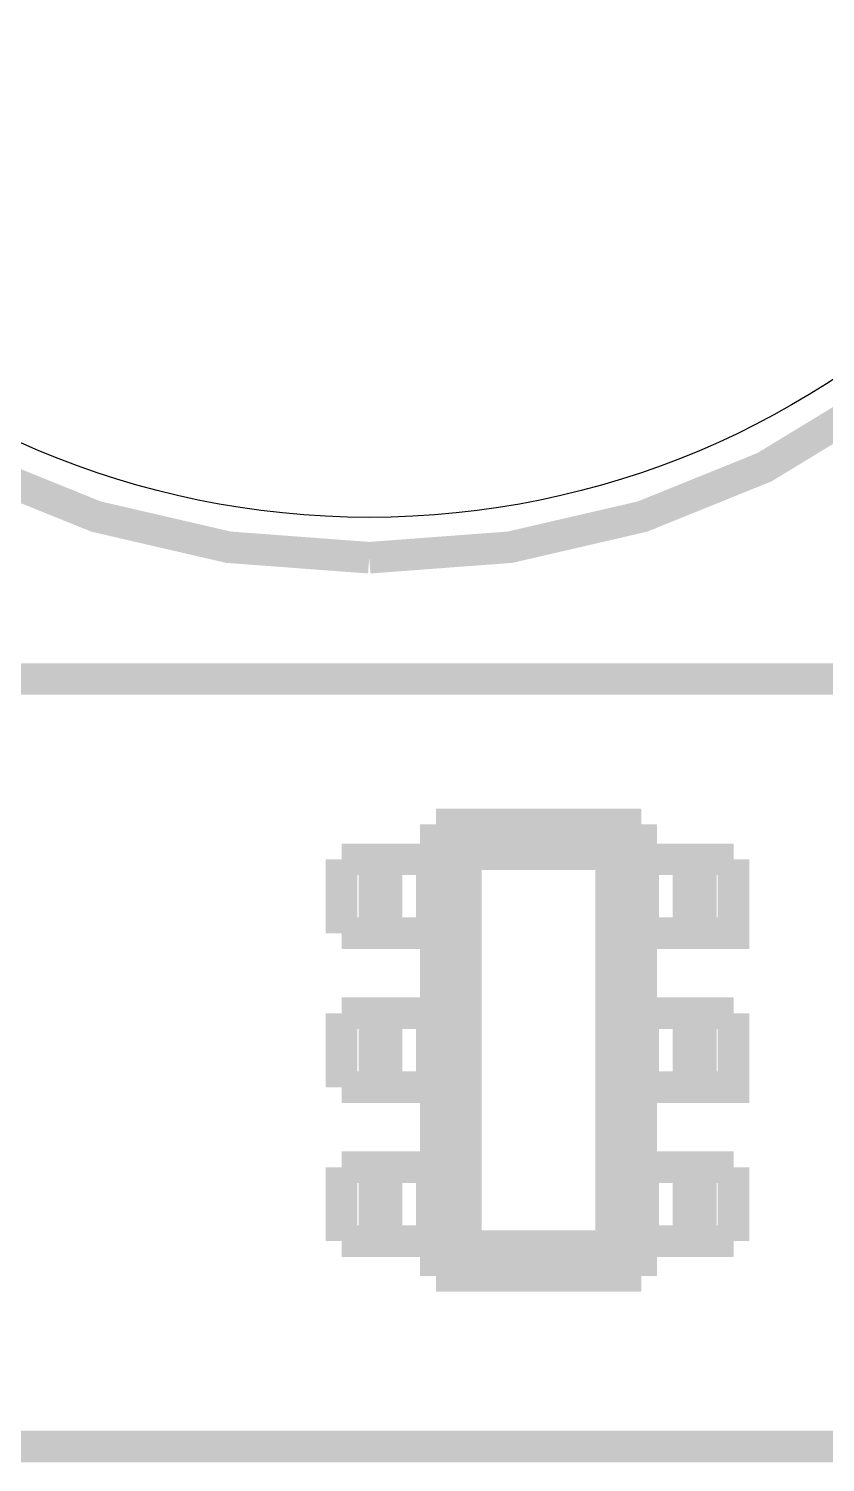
# Model space of a CAD drawing. Header units: millimetres. Extents: x 123.5 to 144.3, y 105.4 to 121.6.
# Drawn here: x 131.473 to 131.873, y 110.755 to 111.475 of the extents above; entities that cross this region are included whole.
import ezdxf

# ---------------------------------------------------------------- set-up
doc = ezdxf.new("R2010")
doc.units = ezdxf.units.MM
doc.layers.add('DESC', color=250, linetype='Continuous')

# ---------------------------------------------------------------- blocks, each defined once
blk = doc.blocks.new('CCRPBoard')
at = {"const_width": 0.008}
for points in [[(131.44143, 112.66533), (131.46917, 112.64845), (131.50009, 112.63594), (131.53365, 112.62817), (131.56931, 112.6255)], [(131.44143, 112.66533), (131.46917, 112.64845), (131.50009, 112.63594), (131.53365, 112.62817), (131.56931, 112.6255)], [(131.44143, 112.66533), (131.46917, 112.64845), (131.50009, 112.63594), (131.53365, 112.62817), (131.56931, 112.6255)], [(131.69718, 112.66533), (131.66944, 112.64845), (131.63852, 112.63594), (131.60496, 112.62817), (131.56931, 112.6255)], [(131.69718, 112.66533), (131.66944, 112.64845), (131.63852, 112.63594), (131.60496, 112.62817), (131.56931, 112.6255)], [(131.69718, 112.66533), (131.66944, 112.64845), (131.63852, 112.63594), (131.60496, 112.62817), (131.56931, 112.6255)], [(131.80474, 112.59479), (131.33387, 112.59479)], [(131.80474, 112.59479), (131.33387, 112.59479)], [(131.80474, 112.59479), (131.33387, 112.59479)], [(131.6382, 112.55792), (131.5862, 112.55792)], [(131.59377, 112.55035), (131.5862, 112.55792)], [(131.5862, 112.55792), (131.5862, 112.54908)], [(131.6382, 112.55792), (131.5862, 112.55792)], [(131.59377, 112.55035), (131.5862, 112.55792)], [(131.5862, 112.55792), (131.5862, 112.54908)], [(131.6382, 112.55792), (131.5862, 112.55792)], [(131.59377, 112.55035), (131.5862, 112.55792)], [(131.5862, 112.55792), (131.5862, 112.54908)], [(131.6382, 112.55792), (131.63062, 112.55035)], [(131.6382, 112.55792), (131.63062, 112.55035)], [(131.6382, 112.55792), (131.63062, 112.55035)], [(131.6382, 112.54908), (131.6382, 112.55792)], [(131.6382, 112.54908), (131.6382, 112.55792)], [(131.6382, 112.54908), (131.6382, 112.55792)], [(131.56228, 112.53036), (131.56228, 112.54908)], [(131.56228, 112.54908), (131.5706, 112.54908)], [(131.56228, 112.53036), (131.56228, 112.54908)], [(131.56228, 112.54908), (131.5706, 112.54908)], [(131.56228, 112.53036), (131.56228, 112.54908)], [(131.56228, 112.54908), (131.5706, 112.54908)], [(131.5706, 112.54908), (131.57372, 112.54908)], [(131.5706, 112.53036), (131.5706, 112.54908)], [(131.5706, 112.54908), (131.57372, 112.54908)], [(131.5706, 112.53036), (131.5706, 112.54908)], [(131.5706, 112.54908), (131.57372, 112.54908)], [(131.5706, 112.53036), (131.5706, 112.54908)], [(131.57372, 112.54908), (131.57372, 112.53036), (131.58516, 112.53036)], [(131.57372, 112.54908), (131.58516, 112.54908)], [(131.57372, 112.54908), (131.57372, 112.53036), (131.58516, 112.53036)], [(131.57372, 112.54908), (131.58516, 112.54908)], [(131.57372, 112.54908), (131.57372, 112.53036), (131.58516, 112.53036)], [(131.57372, 112.54908), (131.58516, 112.54908)], [(131.58516, 112.54908), (131.58657, 112.54908)], [(131.58516, 112.53036), (131.58516, 112.54908)], [(131.58516, 112.54908), (131.58657, 112.54908)], [(131.58516, 112.53036), (131.58516, 112.54908)], [(131.58516, 112.54908), (131.58657, 112.54908)], [(131.58516, 112.53036), (131.58516, 112.54908)], [(131.58657, 112.54908), (131.58657, 112.53036)], [(131.58657, 112.54908), (131.58657, 112.53036)], [(131.58657, 112.54908), (131.58657, 112.53036)], [(131.63062, 112.45109), (131.59377, 112.45109), (131.59377, 112.55035), (131.63062, 112.55035)], [(131.63062, 112.45109), (131.59377, 112.45109), (131.59377, 112.55035), (131.63062, 112.55035)], [(131.63062, 112.45109), (131.59377, 112.45109), (131.59377, 112.55035), (131.63062, 112.55035)], [(131.63062, 112.45109), (131.63062, 112.55035)], [(131.63062, 112.45109), (131.63062, 112.55035)], [(131.63062, 112.45109), (131.63062, 112.55035)], [(131.63782, 112.53036), (131.63782, 112.54908)], [(131.63872, 112.54908), (131.63782, 112.54908)], [(131.63782, 112.53036), (131.63782, 112.54908)], [(131.63872, 112.54908), (131.63782, 112.54908)], [(131.63782, 112.53036), (131.63782, 112.54908)], [(131.63872, 112.54908), (131.63782, 112.54908)], [(131.65016, 112.54908), (131.63872, 112.54908)], [(131.63872, 112.54908), (131.63872, 112.53036)], [(131.65016, 112.54908), (131.63872, 112.54908)], [(131.63872, 112.54908), (131.63872, 112.53036)], [(131.65016, 112.54908), (131.63872, 112.54908)], [(131.63872, 112.54908), (131.63872, 112.53036)], [(131.65016, 112.53036), (131.65016, 112.54908)], [(131.65328, 112.54908), (131.65016, 112.54908)], [(131.65016, 112.53036), (131.65016, 112.54908)], [(131.65328, 112.54908), (131.65016, 112.54908)], [(131.65016, 112.53036), (131.65016, 112.54908)], [(131.65328, 112.54908), (131.65016, 112.54908)], [(131.6616, 112.54908), (131.6616, 112.53036), (131.65328, 112.53036)], [(131.6616, 112.54908), (131.65328, 112.54908)], [(131.65328, 112.54908), (131.65328, 112.53036)], [(131.6616, 112.54908), (131.6616, 112.53036), (131.65328, 112.53036)], [(131.6616, 112.54908), (131.65328, 112.54908)], [(131.65328, 112.54908), (131.65328, 112.53036)], [(131.6616, 112.54908), (131.6616, 112.53036), (131.65328, 112.53036)], [(131.6616, 112.54908), (131.65328, 112.54908)], [(131.65328, 112.54908), (131.65328, 112.53036)], [(131.56228, 112.53036), (131.5706, 112.53036)], [(131.56228, 112.53036), (131.5706, 112.53036)], [(131.56228, 112.53036), (131.5706, 112.53036)], [(131.5706, 112.53036), (131.57372, 112.53036)], [(131.5706, 112.53036), (131.57372, 112.53036)], [(131.5706, 112.53036), (131.57372, 112.53036)], [(131.58516, 112.53036), (131.58657, 112.53036)], [(131.58516, 112.53036), (131.58657, 112.53036)], [(131.58516, 112.53036), (131.58657, 112.53036)], [(131.5862, 112.53036), (131.5862, 112.51008)], [(131.5862, 112.53036), (131.5862, 112.51008)], [(131.5862, 112.53036), (131.5862, 112.51008)], [(131.63872, 112.53036), (131.63782, 112.53036)], [(131.63872, 112.53036), (131.63782, 112.53036)], [(131.63872, 112.53036), (131.63782, 112.53036)], [(131.6382, 112.51008), (131.6382, 112.53036)], [(131.6382, 112.51008), (131.6382, 112.53036)], [(131.6382, 112.51008), (131.6382, 112.53036)], [(131.65016, 112.53036), (131.63872, 112.53036)], [(131.65016, 112.53036), (131.63872, 112.53036)], [(131.65016, 112.53036), (131.63872, 112.53036)], [(131.65328, 112.53036), (131.65016, 112.53036)], [(131.65328, 112.53036), (131.65016, 112.53036)], [(131.65328, 112.53036), (131.65016, 112.53036)], [(131.56228, 112.49136), (131.56228, 112.51008)], [(131.56228, 112.51008), (131.5706, 112.51008)], [(131.56228, 112.49136), (131.56228, 112.51008)], [(131.56228, 112.51008), (131.5706, 112.51008)], [(131.56228, 112.49136), (131.56228, 112.51008)], [(131.56228, 112.51008), (131.5706, 112.51008)], [(131.5706, 112.51008), (131.57372, 112.51008)], [(131.5706, 112.49136), (131.5706, 112.51008)], [(131.5706, 112.51008), (131.57372, 112.51008)], [(131.5706, 112.49136), (131.5706, 112.51008)], [(131.5706, 112.51008), (131.57372, 112.51008)], [(131.5706, 112.49136), (131.5706, 112.51008)], [(131.57372, 112.51008), (131.57372, 112.49136), (131.58516, 112.49136)], [(131.57372, 112.51008), (131.58516, 112.51008)], [(131.57372, 112.51008), (131.57372, 112.49136), (131.58516, 112.49136)], [(131.57372, 112.51008), (131.58516, 112.51008)], [(131.57372, 112.51008), (131.57372, 112.49136), (131.58516, 112.49136)], [(131.57372, 112.51008), (131.58516, 112.51008)], [(131.58516, 112.51008), (131.58657, 112.51008)], [(131.58516, 112.49136), (131.58516, 112.51008)], [(131.58516, 112.51008), (131.58657, 112.51008)], [(131.58516, 112.49136), (131.58516, 112.51008)], [(131.58516, 112.51008), (131.58657, 112.51008)], [(131.58516, 112.49136), (131.58516, 112.51008)], [(131.58657, 112.51008), (131.58657, 112.49136)], [(131.58657, 112.51008), (131.58657, 112.49136)], [(131.58657, 112.51008), (131.58657, 112.49136)], [(131.63782, 112.49136), (131.63782, 112.51008)], [(131.63872, 112.51008), (131.63782, 112.51008)], [(131.63782, 112.49136), (131.63782, 112.51008)], [(131.63872, 112.51008), (131.63782, 112.51008)], [(131.63782, 112.49136), (131.63782, 112.51008)], [(131.63872, 112.51008), (131.63782, 112.51008)], [(131.65016, 112.51008), (131.63872, 112.51008)], [(131.63872, 112.51008), (131.63872, 112.49136)], [(131.65016, 112.51008), (131.63872, 112.51008)], [(131.63872, 112.51008), (131.63872, 112.49136)], [(131.65016, 112.51008), (131.63872, 112.51008)], [(131.63872, 112.51008), (131.63872, 112.49136)], [(131.65016, 112.49136), (131.65016, 112.51008)], [(131.65328, 112.51008), (131.65016, 112.51008)], [(131.65016, 112.49136), (131.65016, 112.51008)], [(131.65328, 112.51008), (131.65016, 112.51008)], [(131.65016, 112.49136), (131.65016, 112.51008)], [(131.65328, 112.51008), (131.65016, 112.51008)], [(131.6616, 112.51008), (131.6616, 112.49136), (131.65328, 112.49136)], [(131.6616, 112.51008), (131.65328, 112.51008)], [(131.65328, 112.51008), (131.65328, 112.49136)], [(131.6616, 112.51008), (131.6616, 112.49136), (131.65328, 112.49136)], [(131.6616, 112.51008), (131.65328, 112.51008)], [(131.65328, 112.51008), (131.65328, 112.49136)], [(131.6616, 112.51008), (131.6616, 112.49136), (131.65328, 112.49136)], [(131.6616, 112.51008), (131.65328, 112.51008)], [(131.65328, 112.51008), (131.65328, 112.49136)], [(131.56228, 112.49136), (131.5706, 112.49136)], [(131.56228, 112.49136), (131.5706, 112.49136)], [(131.56228, 112.49136), (131.5706, 112.49136)], [(131.5706, 112.49136), (131.57372, 112.49136)], [(131.5706, 112.49136), (131.57372, 112.49136)], [(131.5706, 112.49136), (131.57372, 112.49136)], [(131.58516, 112.49136), (131.58657, 112.49136)], [(131.58516, 112.49136), (131.58657, 112.49136)], [(131.58516, 112.49136), (131.58657, 112.49136)], [(131.5862, 112.49136), (131.5862, 112.47108)], [(131.5862, 112.49136), (131.5862, 112.47108)], [(131.5862, 112.49136), (131.5862, 112.47108)], [(131.63872, 112.49136), (131.63782, 112.49136)], [(131.63872, 112.49136), (131.63782, 112.49136)], [(131.63872, 112.49136), (131.63782, 112.49136)], [(131.6382, 112.47108), (131.6382, 112.49136)], [(131.6382, 112.47108), (131.6382, 112.49136)], [(131.6382, 112.47108), (131.6382, 112.49136)], [(131.65016, 112.49136), (131.63872, 112.49136)], [(131.65016, 112.49136), (131.63872, 112.49136)], [(131.65016, 112.49136), (131.63872, 112.49136)], [(131.65328, 112.49136), (131.65016, 112.49136)], [(131.65328, 112.49136), (131.65016, 112.49136)], [(131.65328, 112.49136), (131.65016, 112.49136)], [(131.56228, 112.45236), (131.56228, 112.47108)], [(131.56228, 112.47108), (131.5706, 112.47108)], [(131.56228, 112.45236), (131.56228, 112.47108)], [(131.56228, 112.47108), (131.5706, 112.47108)], [(131.56228, 112.45236), (131.56228, 112.47108)], [(131.56228, 112.47108), (131.5706, 112.47108)], [(131.5706, 112.47108), (131.57372, 112.47108)], [(131.5706, 112.45236), (131.5706, 112.47108)], [(131.5706, 112.47108), (131.57372, 112.47108)], [(131.5706, 112.45236), (131.5706, 112.47108)], [(131.5706, 112.47108), (131.57372, 112.47108)], [(131.5706, 112.45236), (131.5706, 112.47108)], [(131.57372, 112.47108), (131.57372, 112.45236), (131.58516, 112.45236)], [(131.57372, 112.47108), (131.58516, 112.47108)], [(131.57372, 112.47108), (131.57372, 112.45236), (131.58516, 112.45236)], [(131.57372, 112.47108), (131.58516, 112.47108)], [(131.57372, 112.47108), (131.57372, 112.45236), (131.58516, 112.45236)], [(131.57372, 112.47108), (131.58516, 112.47108)], [(131.58516, 112.47108), (131.58657, 112.47108)], [(131.58516, 112.45236), (131.58516, 112.47108)], [(131.58516, 112.47108), (131.58657, 112.47108)], [(131.58516, 112.45236), (131.58516, 112.47108)], [(131.58516, 112.47108), (131.58657, 112.47108)], [(131.58516, 112.45236), (131.58516, 112.47108)], [(131.58657, 112.47108), (131.58657, 112.45236)], [(131.58657, 112.47108), (131.58657, 112.45236)], [(131.58657, 112.47108), (131.58657, 112.45236)], [(131.63782, 112.45236), (131.63782, 112.47108)], [(131.63872, 112.47108), (131.63782, 112.47108)], [(131.63782, 112.45236), (131.63782, 112.47108)], [(131.63872, 112.47108), (131.63782, 112.47108)], [(131.63782, 112.45236), (131.63782, 112.47108)], [(131.63872, 112.47108), (131.63782, 112.47108)], [(131.65016, 112.45236), (131.65016, 112.47108), (131.63872, 112.47108)], [(131.63872, 112.47108), (131.63872, 112.45236)], [(131.65016, 112.45236), (131.65016, 112.47108), (131.63872, 112.47108)], [(131.63872, 112.47108), (131.63872, 112.45236)], [(131.65016, 112.45236), (131.65016, 112.47108), (131.63872, 112.47108)], [(131.63872, 112.47108), (131.63872, 112.45236)], [(131.65328, 112.47108), (131.65016, 112.47108)], [(131.65328, 112.47108), (131.65016, 112.47108)], [(131.65328, 112.47108), (131.65016, 112.47108)], [(131.6616, 112.47108), (131.65328, 112.47108)], [(131.65328, 112.47108), (131.65328, 112.45236)], [(131.6616, 112.47108), (131.65328, 112.47108)], [(131.65328, 112.47108), (131.65328, 112.45236)], [(131.6616, 112.47108), (131.65328, 112.47108)], [(131.65328, 112.47108), (131.65328, 112.45236)], [(131.6616, 112.47108), (131.6616, 112.45236)], [(131.6616, 112.47108), (131.6616, 112.45236)], [(131.6616, 112.47108), (131.6616, 112.45236)], [(131.56228, 112.45236), (131.5706, 112.45236)], [(131.56228, 112.45236), (131.5706, 112.45236)], [(131.56228, 112.45236), (131.5706, 112.45236)], [(131.5706, 112.45236), (131.57372, 112.45236)], [(131.5706, 112.45236), (131.57372, 112.45236)], [(131.5706, 112.45236), (131.57372, 112.45236)], [(131.58516, 112.45236), (131.58657, 112.45236)], [(131.58516, 112.45236), (131.58657, 112.45236)], [(131.58516, 112.45236), (131.58657, 112.45236)], [(131.5862, 112.45236), (131.5862, 112.44352)], [(131.5862, 112.45236), (131.5862, 112.44352)], [(131.5862, 112.45236), (131.5862, 112.44352)], [(131.5862, 112.44352), (131.59377, 112.45109)], [(131.5862, 112.44352), (131.59377, 112.45109)], [(131.5862, 112.44352), (131.59377, 112.45109)], [(131.63062, 112.45109), (131.6382, 112.44352)], [(131.63062, 112.45109), (131.6382, 112.44352)], [(131.63062, 112.45109), (131.6382, 112.44352)], [(131.63872, 112.45236), (131.63782, 112.45236)], [(131.63872, 112.45236), (131.63782, 112.45236)], [(131.63872, 112.45236), (131.63782, 112.45236)], [(131.6382, 112.44352), (131.6382, 112.45236)], [(131.6382, 112.44352), (131.6382, 112.45236)], [(131.6382, 112.44352), (131.6382, 112.45236)], [(131.65016, 112.45236), (131.63872, 112.45236)], [(131.65016, 112.45236), (131.63872, 112.45236)], [(131.65016, 112.45236), (131.63872, 112.45236)], [(131.65328, 112.45236), (131.65016, 112.45236)], [(131.65328, 112.45236), (131.65016, 112.45236)], [(131.65328, 112.45236), (131.65016, 112.45236)], [(131.6616, 112.45236), (131.65328, 112.45236)], [(131.6616, 112.45236), (131.65328, 112.45236)], [(131.6616, 112.45236), (131.65328, 112.45236)], [(131.5862, 112.44352), (131.6382, 112.44352)], [(131.5862, 112.44352), (131.6382, 112.44352)], [(131.5862, 112.44352), (131.6382, 112.44352)], [(130.62757, 112.40031), (132.06064, 112.40031)], [(130.62757, 112.40031), (132.06064, 112.40031)], [(130.62757, 112.40031), (132.06064, 112.40031)]]:
    blk.add_lwpolyline(points, dxfattribs=at)
blk.add_circle((131.56931, 112.8507), 0.21496)
blk.add_circle((131.56931, 112.8507), 0.21496)
blk.add_circle((131.56931, 112.8507), 0.21496)

msp = doc.modelspace()

# ---------------------------------------------------------------- block references
at = {"layer": 'DESC', "xscale": 1.98, "yscale": 1.98, "zscale": 1.98}
msp.add_blockref('CCRPBoard', (-128.86316, -111.78927), dxfattribs=at)

doc.saveas('drawing.dxf')
